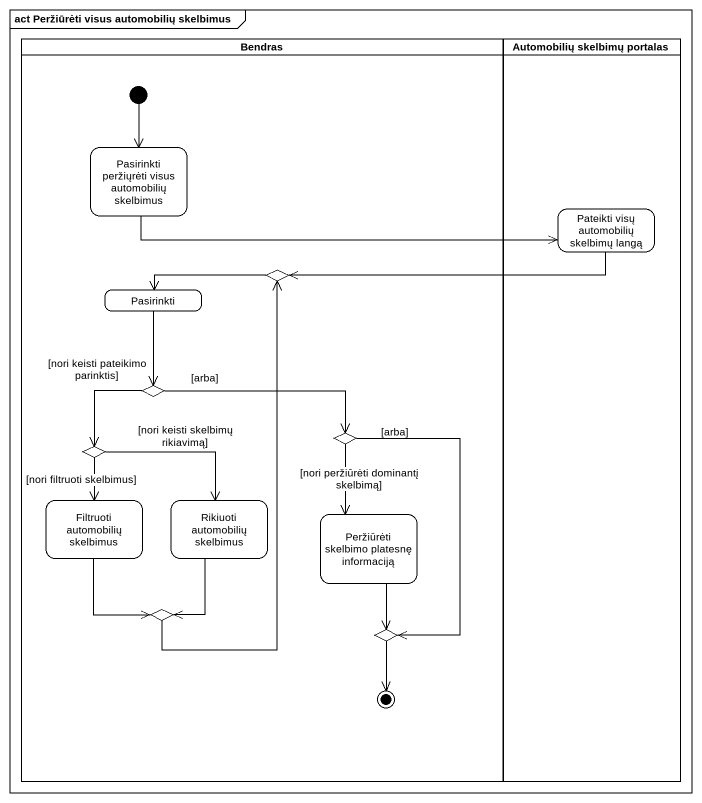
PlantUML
@startuml
mainframe act Peržiūrėti visus automobilių skelbimus
hide empty description
state Bendras <<partition>> {
  state "Pasirinkti peržiųrėti visus automobilių skelbimus" as Pasirinkti_peržiųrėti_visus
  state choice1 <<choice>>
  state Pasirinkti
  state choice2 <<choice>>
  state choice3 <<choice>>
  state choice4 <<choice>>
  state "Filtruoti automobilių skelbimus" as Filtruoti_automobilių
  state "Rikiuoti automobilių skelbimus" as Rikiuoti_automobilių
  state "Peržiūrėti skelbimo platesnę informaciją" as Peržiūrėti_skelbimo
  state choice5 <<choice>>
  state choice6 <<choice>>
  [*] --> Pasirinkti_peržiųrėti_visus
  choice6 --> [*]
}
state "Automobilių skelbimų portalas" as Automobilių_skelbimų <<partition>> {
  state "Pateikti visų automobilių skelbimų langą" as Pateikti_visų_automobilių
}
Pasirinkti_peržiųrėti_visus -right-> Pateikti_visų_automobilių
Pateikti_visų_automobilių -left-> choice1
choice1 -left-> Pasirinkti
Pasirinkti --> choice2
choice2 --> choice3 : [nori keisti pateikimo parinktis]
choice2 -right-> choice4 : [arba]
choice3 --> Filtruoti_automobilių : [nori filtruoti skelbimus]
choice3 --> Rikiuoti_automobilių : [nori keisti skelbimų rikiavimą]
choice4 --> Peržiūrėti_skelbimo : [nori peržiūrėti dominantį skelbimą]
choice4 --> choice6 : [arba]
Filtruoti_automobilių --> choice5
Rikiuoti_automobilių --> choice5
Peržiūrėti_skelbimo --> choice6
choice5 -up-> choice1
@enduml
